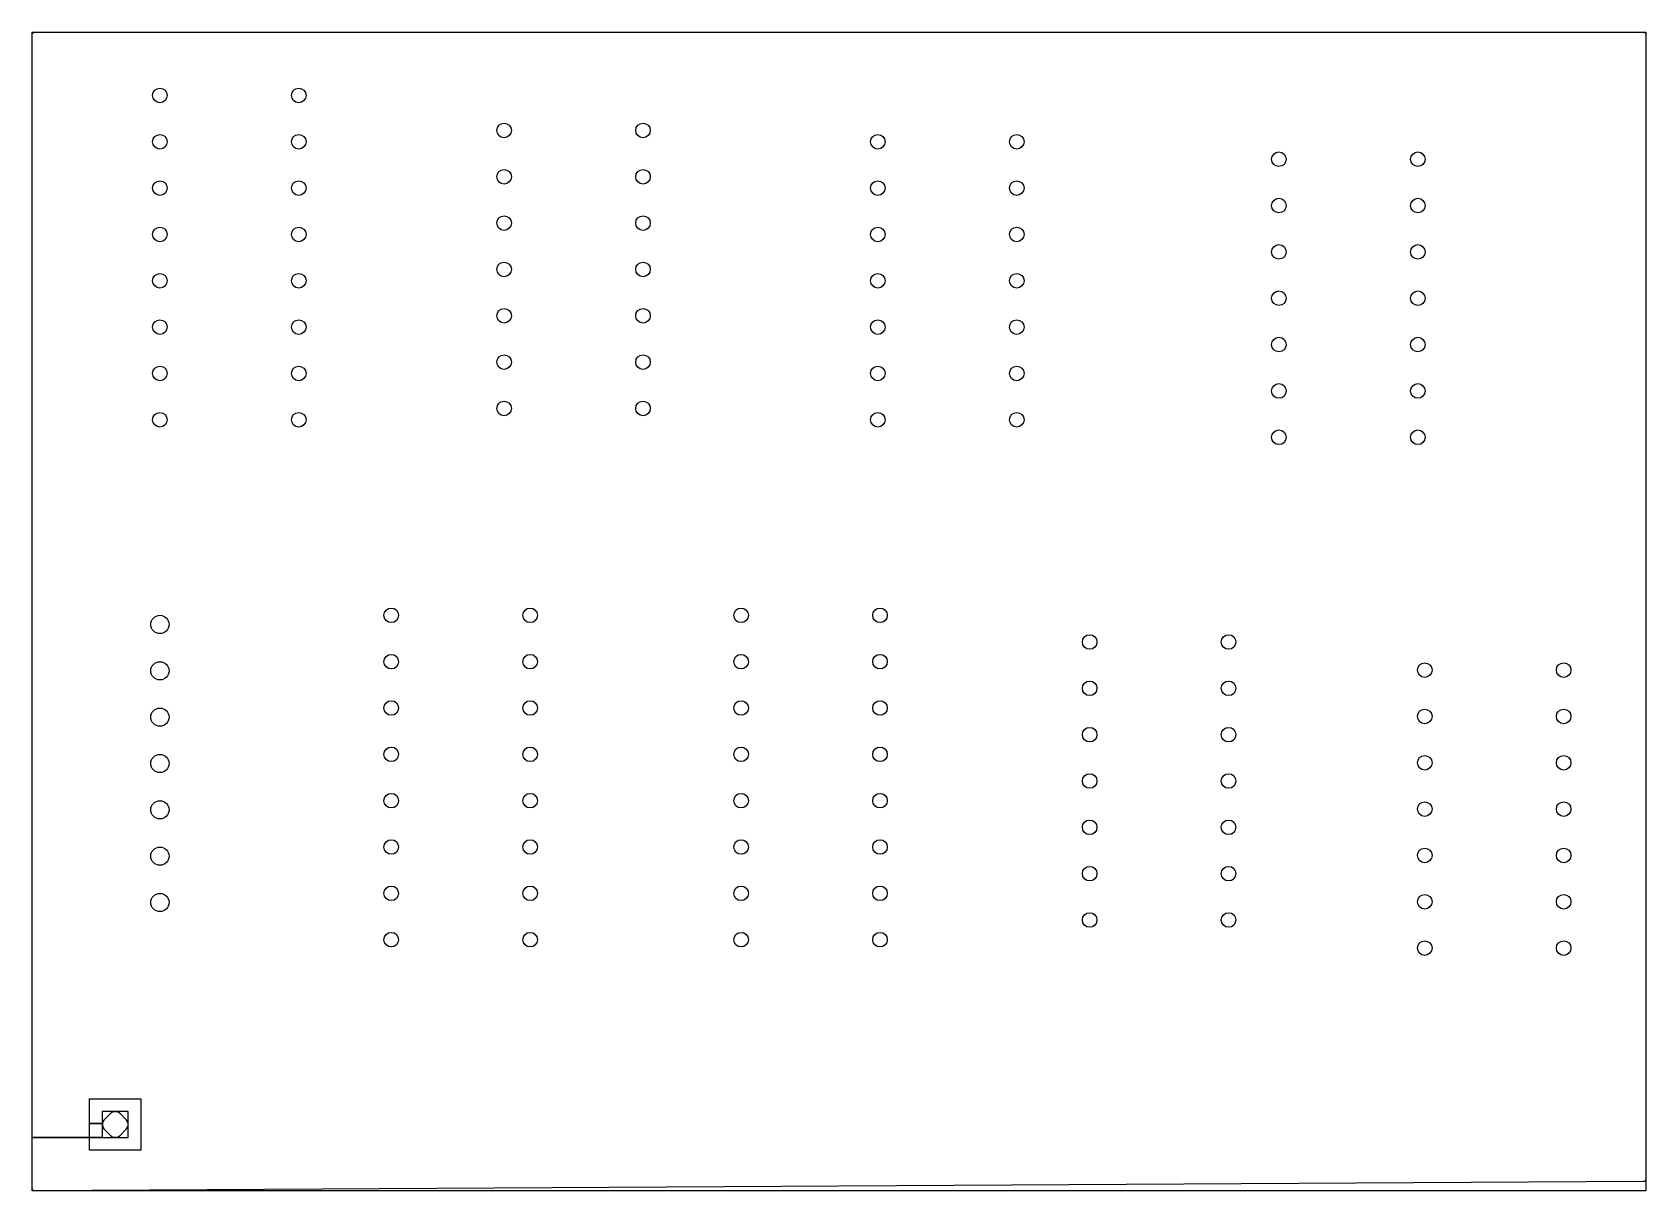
# Model space of a CAD drawing. Extents: x 44.5 to 133, y -119 to -55.5.
import ezdxf

# ---------------------------------------------------------------- set-up
doc = ezdxf.new("R2010")
doc.units = 0
doc.layers.add('BLACK', color=7, linetype='CONTINUOUS')

msp = doc.modelspace()

# ---------------------------------------------------------------- linework, layer by layer
at = {"layer": 'BLACK', "linetype": 'CONTINUOUS'}
for p, q in [((44.5, -55.5), (133, -55.5)), ((44.5, -119), (44.5, -55.5)), ((44.5, -55.624), (44.519685, -55.556961)), ((44.5, -116.080162), (44.5, -55.624)), ((44.519685, -55.556961), (44.572489, -55.511206)), ((44.572489, -55.511206), (44.624, -55.5)), ((44.624, -55.5), (132.876, -55.5)), ((132.876, -55.5), (132.943039, -55.519685)), ((132.943039, -55.519685), (132.988794, -55.572489)), ((132.988794, -55.572489), (133, -55.624)), ((133, -55.5), (133, -119)), ((133, -55.624), (133, -118.376698)), ((47.637673, -115.31819), (47.637673, -113.957949)), ((47.637673, -113.957949), (50.462575, -113.957949)), ((50.462575, -113.957949), (50.462575, -116.78285)), ((49.759887, -114.660637), (48.340362, -114.660637)), ((48.340362, -114.660637), (48.340362, -116.080162)), ((48.767282, -114.782795), (48.462519, -115.087557)), ((48.806619, -114.748297), (48.767282, -114.782795)), ((48.89705, -114.696086), (48.806619, -114.748297)), ((48.997914, -114.66906), (48.89705, -114.696086)), ((49.102334, -114.66906), (48.997914, -114.66906)), ((49.203198, -114.696086), (49.102334, -114.66906)), ((49.293629, -114.748297), (49.203198, -114.696086)), ((49.332967, -114.782795), (49.293629, -114.748297)), ((49.637729, -115.087558), (49.332967, -114.782795)), ((49.759887, -116.080162), (49.759887, -114.660637)), ((47.637673, -116.78285), (47.637673, -115.31819)), ((47.637673, -115.31819), (48.348784, -115.31819)), ((48.348784, -115.31819), (47.637673, -115.31819)), ((48.37581, -115.217326), (48.348784, -115.31819)), ((48.348784, -115.31819), (48.348784, -115.42261)), ((48.348784, -115.42261), (48.37581, -115.523474)), ((48.428021, -115.126895), (48.37581, -115.217326)), ((48.37581, -115.523474), (48.428021, -115.613905)), ((48.462519, -115.087557), (48.428021, -115.126895)), ((48.428021, -115.613905), (48.46252, -115.653243)), ((48.46252, -115.653243), (48.767282, -115.958004)), ((49.332966, -115.958004), (49.637728, -115.653243)), ((49.637728, -115.653243), (49.672227, -115.613905)), ((49.672219, -115.126886), (49.637729, -115.087558)), ((49.672228, -115.126895), (49.672219, -115.126886)), ((49.672227, -115.613905), (49.724438, -115.523474)), ((49.724438, -115.217327), (49.672228, -115.126895)), ((49.751464, -115.318191), (49.724438, -115.217327)), ((49.724438, -115.523474), (49.751464, -115.42261)), ((49.751464, -115.42261), (49.751464, -115.318191)), ((44.5, -118.875297), (44.5, -116.080162)), ((44.5, -116.080162), (48.340362, -116.080162)), ((48.340362, -116.080162), (44.5, -116.080162)), ((50.462575, -116.78285), (47.637673, -116.78285)), ((48.340362, -116.080162), (49.759887, -116.080162)), ((48.767282, -115.958004), (48.80662, -115.992503)), ((48.80662, -115.992503), (48.897049, -116.044712)), ((48.897049, -116.044712), (48.897051, -116.044713)), ((48.897051, -116.044713), (48.970887, -116.064497)), ((48.970887, -116.064497), (48.997913, -116.071739)), ((48.997913, -116.071739), (48.997914, -116.071739)), ((48.997914, -116.071739), (48.997915, -116.071739)), ((48.997915, -116.071739), (49.102335, -116.071739)), ((49.102335, -116.071739), (49.203198, -116.044713)), ((49.203198, -116.044713), (49.29363, -115.992502)), ((49.29363, -115.992502), (49.293644, -115.992487)), ((49.293644, -115.992487), (49.332966, -115.958004)), ((132.876701, -118.500696), (44.624701, -118.999295)), ((132.927511, -118.489492), (132.876701, -118.500696)), ((132.980315, -118.443737), (132.927511, -118.489492)), ((133, -118.376698), (132.980315, -118.443737)), ((44.511498, -118.927445), (44.5, -118.875297)), ((133, -119), (44.5, -119)), ((44.557551, -118.97999), (44.511498, -118.927445)), ((44.624701, -118.999295), (44.557551, -118.97999))]:
    msp.add_line(p, q, dxfattribs=at)
at = {"layer": 'BLACK'}
for centre, radius in [((51.5, -58.96), 0.4), ((59.12, -58.96), 0.4), ((70.38, -60.88), 0.4), ((78, -60.88), 0.4), ((51.5, -61.5), 0.4), ((59.12, -61.5), 0.4), ((90.88, -61.5), 0.4), ((98.5, -61.5), 0.4), ((112.88, -62.46), 0.4), ((120.5, -62.46), 0.4), ((51.5, -64.04), 0.4), ((59.12, -64.04), 0.4), ((70.38, -63.42), 0.4), ((78, -63.42), 0.4), ((90.88, -64.04), 0.4), ((98.5, -64.04), 0.4), ((112.88, -65), 0.4), ((120.5, -65), 0.4), ((51.5, -66.58), 0.4), ((59.12, -66.58), 0.4), ((70.38, -65.96), 0.4), ((78, -65.96), 0.4), ((90.88, -66.58), 0.4), ((98.5, -66.58), 0.4), ((112.88, -67.54), 0.4), ((120.5, -67.54), 0.4), ((70.38, -68.5), 0.4), ((78, -68.5), 0.4), ((51.5, -69.12), 0.4), ((59.12, -69.12), 0.4), ((90.88, -69.12), 0.4), ((98.5, -69.12), 0.4), ((112.88, -70.08), 0.4), ((120.5, -70.08), 0.4), ((70.38, -71.04), 0.4), ((78, -71.04), 0.4), ((51.5, -71.66), 0.4), ((59.12, -71.66), 0.4), ((90.88, -71.66), 0.4), ((98.5, -71.66), 0.4), ((112.88, -72.62), 0.4), ((120.5, -72.62), 0.4), ((70.38, -73.58), 0.4), ((78, -73.58), 0.4), ((51.5, -74.2), 0.4), ((59.12, -74.2), 0.4), ((90.88, -74.2), 0.4), ((98.5, -74.2), 0.4), ((112.88, -75.16), 0.4), ((120.5, -75.16), 0.4), ((70.38, -76.12), 0.4), ((78, -76.12), 0.4), ((51.5, -76.74), 0.4), ((59.12, -76.74), 0.4), ((90.88, -76.74), 0.4), ((98.5, -76.74), 0.4), ((112.88, -77.7), 0.4), ((120.5, -77.7), 0.4), ((51.5, -87.96), 0.5), ((64.19, -87.46), 0.4), ((71.81, -87.46), 0.4), ((83.38, -87.46), 0.4), ((91, -87.46), 0.4), ((102.5, -88.92), 0.4), ((110.12, -88.92), 0.4), ((51.5, -90.5), 0.5), ((64.19, -90), 0.4), ((71.81, -90), 0.4), ((83.38, -90), 0.4), ((91, -90), 0.4), ((120.88, -90.46), 0.4), ((128.5, -90.46), 0.4), ((102.5, -91.46), 0.4), ((110.12, -91.46), 0.4), ((51.5, -93.04), 0.5), ((64.19, -92.54), 0.4), ((71.81, -92.54), 0.4), ((83.38, -92.54), 0.4), ((91, -92.54), 0.4), ((120.88, -93), 0.4), ((128.5, -93), 0.4), ((102.5, -94), 0.4), ((110.12, -94), 0.4), ((64.19, -95.08), 0.4), ((71.81, -95.08), 0.4), ((83.38, -95.08), 0.4), ((91, -95.08), 0.4), ((51.5, -95.58), 0.5), ((120.88, -95.54), 0.4), ((128.5, -95.54), 0.4), ((102.5, -96.54), 0.4), ((110.12, -96.54), 0.4), ((64.19, -97.62), 0.4), ((71.81, -97.62), 0.4), ((83.38, -97.62), 0.4), ((91, -97.62), 0.4), ((51.5, -98.12), 0.5), ((120.88, -98.08), 0.4), ((128.5, -98.08), 0.4), ((102.5, -99.08), 0.4), ((110.12, -99.08), 0.4), ((64.19, -100.16), 0.4), ((71.81, -100.16), 0.4), ((83.38, -100.16), 0.4), ((91, -100.16), 0.4), ((51.5, -100.66), 0.5), ((120.88, -100.62), 0.4), ((128.5, -100.62), 0.4), ((102.5, -101.62), 0.4), ((110.12, -101.62), 0.4), ((64.19, -102.7), 0.4), ((71.81, -102.7), 0.4), ((83.38, -102.7), 0.4), ((91, -102.7), 0.4), ((51.5, -103.2), 0.5), ((120.88, -103.16), 0.4), ((128.5, -103.16), 0.4), ((102.5, -104.16), 0.4), ((110.12, -104.16), 0.4), ((64.19, -105.24), 0.4), ((71.81, -105.24), 0.4), ((83.38, -105.24), 0.4), ((91, -105.24), 0.4), ((120.88, -105.7), 0.4), ((128.5, -105.7), 0.4)]:
    msp.add_circle(centre, radius, dxfattribs=at)

doc.saveas('drawing.dxf')
